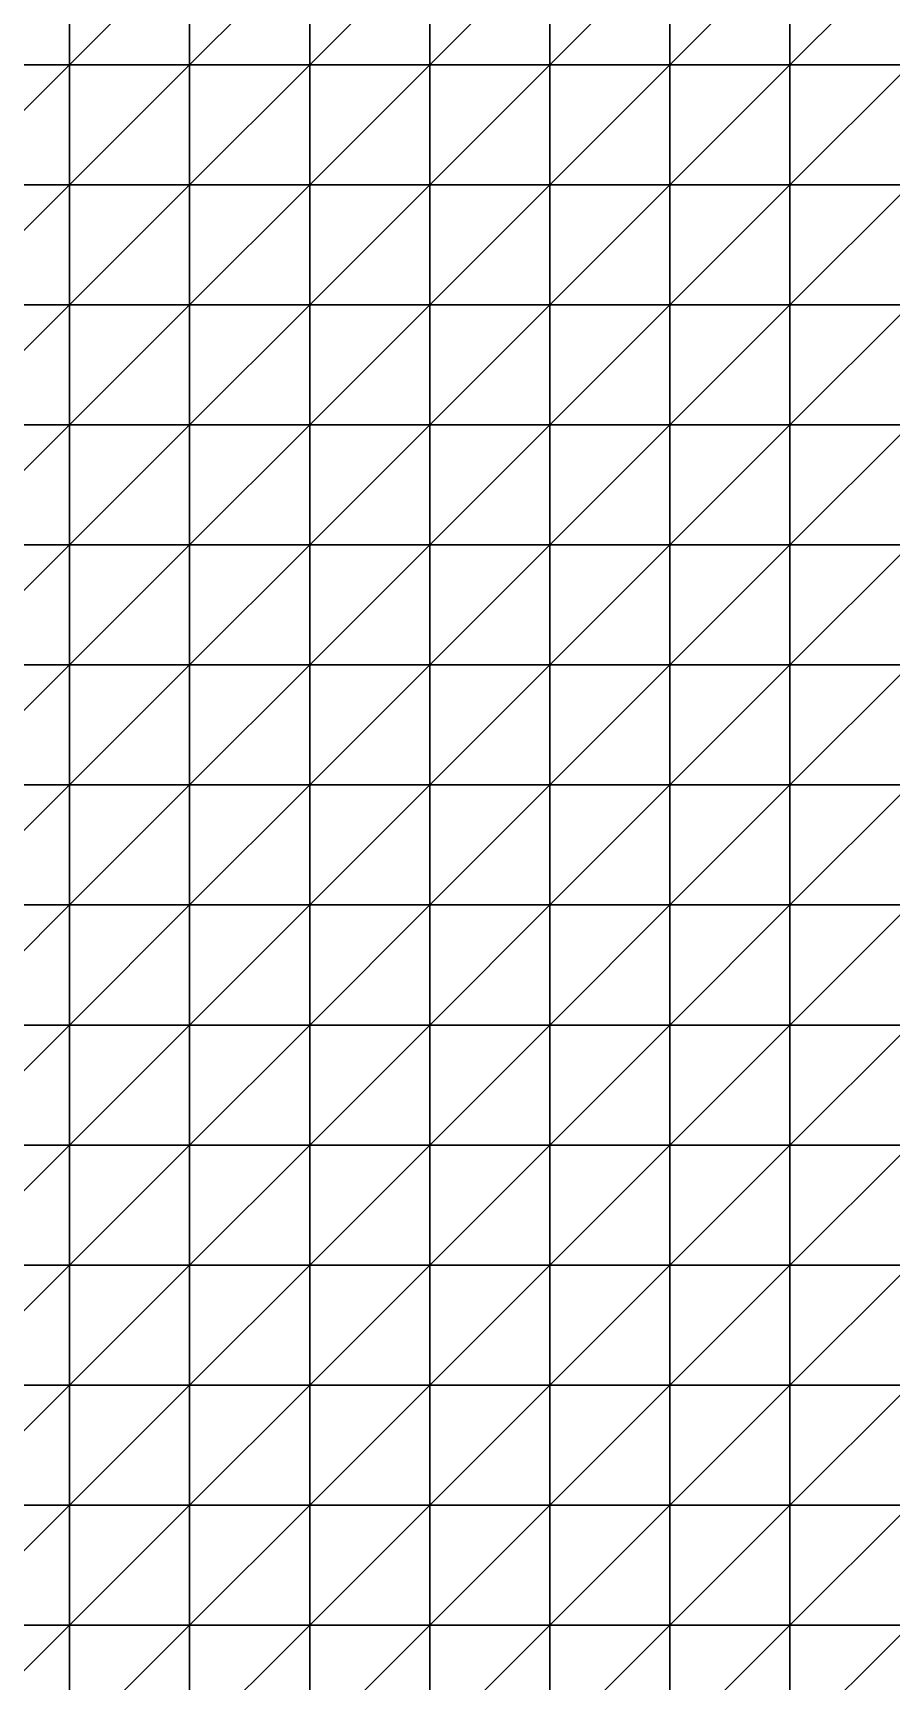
# Model space of a CAD drawing. Extents: x 292020 to 295740, y 4557680 to 4560040.
# Drawn here: x 293473.9 to 293616.8, y 4558850.7 to 4559125.3 of the extents above; entities that cross this region are included whole.
import ezdxf

# ---------------------------------------------------------------- set-up
doc = ezdxf.new("R2010")
doc.units = 0
doc.layers.add('RUN201_4_-_RUN201_NODOMAIN5_20X', color=7, linetype='CONTINUOUS')

msp = doc.modelspace()

# ---------------------------------------------------------------- linework, layer by layer
at = {"layer": 'RUN201_4_-_RUN201_NODOMAIN5_20X'}
for points in [[(293460, 4559140, 1780), (293460, 4559120, 1780), (293480, 4559140, 1780)], [(293480, 4559140, 1780), (293460, 4559120, 1780), (293480, 4559120, 1780)], [(293480, 4559140, 1920), (293460, 4559120, 1920), (293460, 4559140, 1920)], [(293480, 4559120, 1920), (293460, 4559120, 1920), (293480, 4559140, 1920)], [(293480, 4559140, 1780), (293480, 4559120, 1780), (293500, 4559140, 1780)], [(293500, 4559140, 1780), (293480, 4559120, 1780), (293500, 4559120, 1780)], [(293500, 4559140, 1920), (293480, 4559120, 1920), (293480, 4559140, 1920)], [(293500, 4559120, 1920), (293480, 4559120, 1920), (293500, 4559140, 1920)], [(293500, 4559140, 1780), (293500, 4559120, 1780), (293520, 4559140, 1780)], [(293520, 4559140, 1780), (293500, 4559120, 1780), (293520, 4559120, 1780)], [(293520, 4559140, 1920), (293500, 4559120, 1920), (293500, 4559140, 1920)], [(293520, 4559120, 1920), (293500, 4559120, 1920), (293520, 4559140, 1920)], [(293520, 4559140, 1780), (293520, 4559120, 1780), (293540, 4559140, 1780)], [(293540, 4559140, 1780), (293520, 4559120, 1780), (293540, 4559120, 1780)], [(293540, 4559140, 1920), (293520, 4559120, 1920), (293520, 4559140, 1920)], [(293540, 4559120, 1920), (293520, 4559120, 1920), (293540, 4559140, 1920)], [(293540, 4559140, 1780), (293540, 4559120, 1780), (293560, 4559140, 1780)], [(293560, 4559140, 1780), (293540, 4559120, 1780), (293560, 4559120, 1780)], [(293560, 4559140, 1920), (293540, 4559120, 1920), (293540, 4559140, 1920)], [(293560, 4559120, 1920), (293540, 4559120, 1920), (293560, 4559140, 1920)], [(293560, 4559140, 1780), (293560, 4559120, 1780), (293580, 4559140, 1780)], [(293580, 4559140, 1780), (293560, 4559120, 1780), (293580, 4559120, 1780)], [(293580, 4559140, 1920), (293560, 4559120, 1920), (293560, 4559140, 1920)], [(293580, 4559120, 1920), (293560, 4559120, 1920), (293580, 4559140, 1920)], [(293580, 4559140, 1780), (293580, 4559120, 1780), (293600, 4559140, 1780)], [(293600, 4559140, 1780), (293580, 4559120, 1780), (293600, 4559120, 1780)], [(293600, 4559140, 1920), (293580, 4559120, 1920), (293580, 4559140, 1920)], [(293600, 4559120, 1920), (293580, 4559120, 1920), (293600, 4559140, 1920)], [(293600, 4559140, 1780), (293600, 4559120, 1780), (293620, 4559140, 1780)], [(293620, 4559140, 1780), (293600, 4559120, 1780), (293620, 4559120, 1780)], [(293620, 4559140, 1920), (293600, 4559120, 1920), (293600, 4559140, 1920)], [(293620, 4559120, 1920), (293600, 4559120, 1920), (293620, 4559140, 1920)], [(293460, 4559120, 1780), (293460, 4559100, 1780), (293480, 4559120, 1780)], [(293480, 4559120, 1780), (293460, 4559100, 1780), (293480, 4559100, 1780)], [(293480, 4559120, 1920), (293460, 4559100, 1920), (293460, 4559120, 1920)], [(293480, 4559100, 1920), (293460, 4559100, 1920), (293480, 4559120, 1920)], [(293480, 4559120, 1780), (293480, 4559100, 1780), (293500, 4559120, 1780)], [(293500, 4559120, 1780), (293480, 4559100, 1780), (293500, 4559100, 1780)], [(293500, 4559120, 1920), (293480, 4559100, 1920), (293480, 4559120, 1920)], [(293500, 4559100, 1920), (293480, 4559100, 1920), (293500, 4559120, 1920)], [(293500, 4559100, 1780), (293500, 4559100, 1800), (293500, 4559120, 1780)], [(293500, 4559120, 1780), (293500, 4559100, 1800), (293500, 4559120, 1800)], [(293500, 4559120, 1780), (293500, 4559120, 1800), (293520, 4559120, 1780)], [(293520, 4559120, 1780), (293500, 4559120, 1800), (293520, 4559120, 1800)], [(293500, 4559120, 1800), (293500, 4559100, 1800), (293520, 4559120, 1800)], [(293520, 4559120, 1800), (293500, 4559100, 1800), (293520, 4559100, 1800)], [(293520, 4559120, 1920), (293500, 4559100, 1920), (293500, 4559120, 1920)], [(293520, 4559100, 1920), (293500, 4559100, 1920), (293520, 4559120, 1920)], [(293520, 4559120, 1780), (293520, 4559120, 1800), (293540, 4559120, 1780)], [(293540, 4559120, 1780), (293520, 4559120, 1800), (293540, 4559120, 1800)], [(293520, 4559120, 1800), (293520, 4559100, 1800), (293540, 4559120, 1800)], [(293540, 4559120, 1800), (293520, 4559100, 1800), (293540, 4559100, 1800)], [(293540, 4559120, 1920), (293520, 4559100, 1920), (293520, 4559120, 1920)], [(293540, 4559100, 1920), (293520, 4559100, 1920), (293540, 4559120, 1920)], [(293540, 4559120, 1780), (293540, 4559120, 1800), (293560, 4559120, 1780)], [(293560, 4559120, 1780), (293540, 4559120, 1800), (293560, 4559120, 1800)], [(293540, 4559120, 1800), (293540, 4559100, 1800), (293560, 4559120, 1800)], [(293560, 4559120, 1800), (293540, 4559100, 1800), (293560, 4559100, 1800)], [(293560, 4559120, 1920), (293540, 4559100, 1920), (293540, 4559120, 1920)], [(293560, 4559100, 1920), (293540, 4559100, 1920), (293560, 4559120, 1920)], [(293560, 4559120, 1780), (293560, 4559120, 1800), (293580, 4559120, 1780)], [(293580, 4559120, 1780), (293560, 4559120, 1800), (293580, 4559120, 1800)], [(293560, 4559120, 1800), (293560, 4559100, 1800), (293580, 4559120, 1800)], [(293580, 4559120, 1800), (293560, 4559100, 1800), (293580, 4559100, 1800)], [(293580, 4559120, 1920), (293560, 4559100, 1920), (293560, 4559120, 1920)], [(293580, 4559100, 1920), (293560, 4559100, 1920), (293580, 4559120, 1920)], [(293580, 4559120, 1780), (293580, 4559100, 1780), (293600, 4559120, 1780)], [(293600, 4559120, 1780), (293580, 4559100, 1780), (293600, 4559100, 1780)], [(293580, 4559120, 1780), (293580, 4559100, 1800), (293580, 4559100, 1780)], [(293580, 4559120, 1800), (293580, 4559100, 1800), (293580, 4559120, 1780)], [(293600, 4559120, 1920), (293580, 4559100, 1920), (293580, 4559120, 1920)], [(293600, 4559100, 1920), (293580, 4559100, 1920), (293600, 4559120, 1920)], [(293600, 4559120, 1780), (293600, 4559100, 1780), (293620, 4559120, 1780)], [(293620, 4559120, 1780), (293600, 4559100, 1780), (293620, 4559100, 1780)], [(293620, 4559120, 1920), (293600, 4559100, 1920), (293600, 4559120, 1920)], [(293620, 4559100, 1920), (293600, 4559100, 1920), (293620, 4559120, 1920)], [(293460, 4559100, 1760), (293460, 4559080, 1760), (293480, 4559100, 1760)], [(293480, 4559100, 1760), (293460, 4559080, 1760), (293480, 4559080, 1760)], [(293480, 4559100, 1760), (293460, 4559100, 1780), (293460, 4559100, 1760)], [(293480, 4559100, 1780), (293460, 4559100, 1780), (293480, 4559100, 1760)], [(293480, 4559100, 1920), (293460, 4559080, 1920), (293460, 4559100, 1920)], [(293480, 4559080, 1920), (293460, 4559080, 1920), (293480, 4559100, 1920)], [(293480, 4559100, 1760), (293480, 4559080, 1760), (293500, 4559100, 1760)], [(293500, 4559100, 1760), (293480, 4559080, 1760), (293500, 4559080, 1760)], [(293500, 4559100, 1760), (293480, 4559100, 1780), (293480, 4559100, 1760)], [(293500, 4559100, 1780), (293480, 4559100, 1780), (293500, 4559100, 1760)], [(293500, 4559100, 1920), (293480, 4559080, 1920), (293480, 4559100, 1920)], [(293500, 4559080, 1920), (293480, 4559080, 1920), (293500, 4559100, 1920)], [(293500, 4559080, 1760), (293500, 4559080, 1780), (293500, 4559100, 1760)], [(293500, 4559100, 1760), (293500, 4559080, 1780), (293500, 4559100, 1780)], [(293500, 4559100, 1780), (293500, 4559080, 1780), (293520, 4559100, 1780)], [(293520, 4559100, 1780), (293500, 4559080, 1780), (293520, 4559080, 1780)], [(293520, 4559100, 1780), (293500, 4559100, 1800), (293500, 4559100, 1780)], [(293520, 4559100, 1800), (293500, 4559100, 1800), (293520, 4559100, 1780)], [(293520, 4559100, 1920), (293500, 4559080, 1920), (293500, 4559100, 1920)], [(293520, 4559080, 1920), (293500, 4559080, 1920), (293520, 4559100, 1920)], [(293520, 4559100, 1780), (293520, 4559080, 1780), (293540, 4559100, 1780)], [(293540, 4559100, 1780), (293520, 4559080, 1780), (293540, 4559080, 1780)], [(293540, 4559100, 1780), (293520, 4559100, 1800), (293520, 4559100, 1780)], [(293540, 4559100, 1800), (293520, 4559100, 1800), (293540, 4559100, 1780)], [(293540, 4559100, 1920), (293520, 4559080, 1920), (293520, 4559100, 1920)], [(293540, 4559080, 1920), (293520, 4559080, 1920), (293540, 4559100, 1920)], [(293540, 4559100, 1780), (293540, 4559080, 1780), (293560, 4559100, 1780)], [(293560, 4559100, 1780), (293540, 4559080, 1780), (293560, 4559080, 1780)], [(293560, 4559100, 1780), (293540, 4559100, 1800), (293540, 4559100, 1780)], [(293560, 4559100, 1800), (293540, 4559100, 1800), (293560, 4559100, 1780)], [(293560, 4559100, 1920), (293540, 4559080, 1920), (293540, 4559100, 1920)], [(293560, 4559080, 1920), (293540, 4559080, 1920), (293560, 4559100, 1920)], [(293560, 4559100, 1780), (293560, 4559080, 1780), (293580, 4559100, 1780)], [(293580, 4559100, 1780), (293560, 4559080, 1780), (293580, 4559080, 1780)], [(293580, 4559100, 1780), (293560, 4559100, 1800), (293560, 4559100, 1780)], [(293580, 4559100, 1800), (293560, 4559100, 1800), (293580, 4559100, 1780)], [(293580, 4559100, 1920), (293560, 4559080, 1920), (293560, 4559100, 1920)], [(293580, 4559080, 1920), (293560, 4559080, 1920), (293580, 4559100, 1920)], [(293580, 4559100, 1780), (293580, 4559080, 1780), (293600, 4559100, 1780)], [(293600, 4559100, 1780), (293580, 4559080, 1780), (293600, 4559080, 1780)], [(293600, 4559100, 1920), (293580, 4559080, 1920), (293580, 4559100, 1920)], [(293600, 4559080, 1920), (293580, 4559080, 1920), (293600, 4559100, 1920)], [(293600, 4559100, 1780), (293600, 4559080, 1780), (293620, 4559100, 1780)], [(293620, 4559100, 1780), (293600, 4559080, 1780), (293620, 4559080, 1780)], [(293620, 4559100, 1920), (293600, 4559080, 1920), (293600, 4559100, 1920)], [(293620, 4559080, 1920), (293600, 4559080, 1920), (293620, 4559100, 1920)], [(293460, 4559080, 1740), (293460, 4559060, 1740), (293480, 4559080, 1740)], [(293480, 4559080, 1740), (293460, 4559060, 1740), (293480, 4559060, 1740)], [(293480, 4559080, 1740), (293460, 4559080, 1760), (293460, 4559080, 1740)], [(293480, 4559080, 1760), (293460, 4559080, 1760), (293480, 4559080, 1740)], [(293480, 4559080, 1920), (293460, 4559060, 1920), (293460, 4559080, 1920)], [(293480, 4559060, 1920), (293460, 4559060, 1920), (293480, 4559080, 1920)], [(293480, 4559080, 1740), (293480, 4559060, 1740), (293500, 4559080, 1740)], [(293500, 4559080, 1740), (293480, 4559060, 1740), (293500, 4559060, 1740)], [(293500, 4559080, 1740), (293480, 4559080, 1760), (293480, 4559080, 1740)], [(293500, 4559080, 1760), (293480, 4559080, 1760), (293500, 4559080, 1740)], [(293500, 4559080, 1920), (293480, 4559060, 1920), (293480, 4559080, 1920)], [(293500, 4559060, 1920), (293480, 4559060, 1920), (293500, 4559080, 1920)], [(293500, 4559060, 1740), (293500, 4559060, 1760), (293500, 4559080, 1740)], [(293500, 4559080, 1740), (293500, 4559060, 1760), (293500, 4559080, 1760)], [(293500, 4559080, 1760), (293500, 4559060, 1760), (293520, 4559080, 1760)], [(293520, 4559080, 1760), (293500, 4559060, 1760), (293520, 4559060, 1760)], [(293520, 4559080, 1760), (293500, 4559080, 1780), (293500, 4559080, 1760)], [(293520, 4559080, 1780), (293500, 4559080, 1780), (293520, 4559080, 1760)], [(293520, 4559080, 1920), (293500, 4559060, 1920), (293500, 4559080, 1920)], [(293520, 4559060, 1920), (293500, 4559060, 1920), (293520, 4559080, 1920)], [(293520, 4559080, 1760), (293520, 4559060, 1760), (293540, 4559080, 1760)], [(293540, 4559080, 1760), (293520, 4559060, 1760), (293540, 4559060, 1760)], [(293540, 4559080, 1760), (293520, 4559080, 1780), (293520, 4559080, 1760)], [(293540, 4559080, 1780), (293520, 4559080, 1780), (293540, 4559080, 1760)], [(293540, 4559080, 1920), (293520, 4559060, 1920), (293520, 4559080, 1920)], [(293540, 4559060, 1920), (293520, 4559060, 1920), (293540, 4559080, 1920)], [(293540, 4559080, 1760), (293540, 4559060, 1760), (293560, 4559080, 1760)], [(293560, 4559080, 1760), (293540, 4559060, 1760), (293560, 4559060, 1760)], [(293560, 4559080, 1760), (293540, 4559080, 1780), (293540, 4559080, 1760)], [(293560, 4559080, 1780), (293540, 4559080, 1780), (293560, 4559080, 1760)], [(293560, 4559080, 1920), (293540, 4559060, 1920), (293540, 4559080, 1920)], [(293560, 4559060, 1920), (293540, 4559060, 1920), (293560, 4559080, 1920)], [(293560, 4559080, 1760), (293560, 4559060, 1760), (293580, 4559080, 1760)], [(293580, 4559080, 1760), (293560, 4559060, 1760), (293580, 4559060, 1760)], [(293580, 4559080, 1760), (293560, 4559080, 1780), (293560, 4559080, 1760)], [(293580, 4559080, 1780), (293560, 4559080, 1780), (293580, 4559080, 1760)], [(293580, 4559080, 1920), (293560, 4559060, 1920), (293560, 4559080, 1920)], [(293580, 4559060, 1920), (293560, 4559060, 1920), (293580, 4559080, 1920)], [(293580, 4559080, 1760), (293580, 4559060, 1760), (293600, 4559080, 1760)], [(293600, 4559080, 1760), (293580, 4559060, 1760), (293600, 4559060, 1760)], [(293600, 4559080, 1760), (293580, 4559080, 1780), (293580, 4559080, 1760)], [(293600, 4559080, 1780), (293580, 4559080, 1780), (293600, 4559080, 1760)], [(293600, 4559080, 1920), (293580, 4559060, 1920), (293580, 4559080, 1920)], [(293600, 4559060, 1920), (293580, 4559060, 1920), (293600, 4559080, 1920)], [(293600, 4559060, 1760), (293600, 4559060, 1780), (293600, 4559080, 1760)], [(293600, 4559080, 1760), (293600, 4559060, 1780), (293600, 4559080, 1780)], [(293600, 4559080, 1780), (293600, 4559060, 1780), (293620, 4559080, 1780)], [(293620, 4559080, 1780), (293600, 4559060, 1780), (293620, 4559060, 1780)], [(293620, 4559080, 1920), (293600, 4559060, 1920), (293600, 4559080, 1920)], [(293620, 4559060, 1920), (293600, 4559060, 1920), (293620, 4559080, 1920)], [(293460, 4559060, 1720), (293460, 4559040, 1720), (293480, 4559060, 1720)], [(293480, 4559060, 1720), (293460, 4559040, 1720), (293480, 4559040, 1720)], [(293480, 4559060, 1720), (293460, 4559060, 1740), (293460, 4559060, 1720)], [(293480, 4559060, 1740), (293460, 4559060, 1740), (293480, 4559060, 1720)], [(293480, 4559060, 1920), (293460, 4559040, 1920), (293460, 4559060, 1920)], [(293480, 4559040, 1920), (293460, 4559040, 1920), (293480, 4559060, 1920)], [(293480, 4559060, 1720), (293480, 4559040, 1720), (293500, 4559060, 1720)], [(293500, 4559060, 1720), (293480, 4559040, 1720), (293500, 4559040, 1720)], [(293500, 4559060, 1720), (293480, 4559060, 1740), (293480, 4559060, 1720)], [(293500, 4559060, 1740), (293480, 4559060, 1740), (293500, 4559060, 1720)], [(293500, 4559060, 1920), (293480, 4559040, 1920), (293480, 4559060, 1920)], [(293500, 4559040, 1920), (293480, 4559040, 1920), (293500, 4559060, 1920)], [(293500, 4559040, 1720), (293500, 4559040, 1740), (293500, 4559060, 1720)], [(293500, 4559060, 1720), (293500, 4559040, 1740), (293500, 4559060, 1740)], [(293500, 4559060, 1740), (293500, 4559040, 1740), (293520, 4559060, 1740)], [(293520, 4559060, 1740), (293500, 4559040, 1740), (293520, 4559040, 1740)], [(293520, 4559060, 1740), (293500, 4559060, 1760), (293500, 4559060, 1740)], [(293520, 4559060, 1760), (293500, 4559060, 1760), (293520, 4559060, 1740)], [(293520, 4559060, 1920), (293500, 4559040, 1920), (293500, 4559060, 1920)], [(293520, 4559040, 1920), (293500, 4559040, 1920), (293520, 4559060, 1920)], [(293520, 4559060, 1740), (293520, 4559040, 1740), (293540, 4559060, 1740)], [(293540, 4559060, 1740), (293520, 4559040, 1740), (293540, 4559040, 1740)], [(293540, 4559060, 1740), (293520, 4559060, 1760), (293520, 4559060, 1740)], [(293540, 4559060, 1760), (293520, 4559060, 1760), (293540, 4559060, 1740)], [(293540, 4559060, 1920), (293520, 4559040, 1920), (293520, 4559060, 1920)], [(293540, 4559040, 1920), (293520, 4559040, 1920), (293540, 4559060, 1920)], [(293540, 4559040, 1740), (293540, 4559040, 1760), (293540, 4559060, 1740)], [(293540, 4559060, 1740), (293540, 4559040, 1760), (293540, 4559060, 1760)], [(293540, 4559060, 1760), (293540, 4559040, 1760), (293560, 4559060, 1760)], [(293560, 4559060, 1760), (293540, 4559040, 1760), (293560, 4559040, 1760)], [(293560, 4559060, 1920), (293540, 4559040, 1920), (293540, 4559060, 1920)], [(293560, 4559040, 1920), (293540, 4559040, 1920), (293560, 4559060, 1920)], [(293560, 4559060, 1760), (293560, 4559040, 1760), (293580, 4559060, 1760)], [(293580, 4559060, 1760), (293560, 4559040, 1760), (293580, 4559040, 1760)], [(293580, 4559060, 1920), (293560, 4559040, 1920), (293560, 4559060, 1920)], [(293580, 4559040, 1920), (293560, 4559040, 1920), (293580, 4559060, 1920)], [(293580, 4559060, 1760), (293580, 4559040, 1760), (293600, 4559060, 1760)], [(293600, 4559060, 1760), (293580, 4559040, 1760), (293600, 4559040, 1760)], [(293600, 4559060, 1920), (293580, 4559040, 1920), (293580, 4559060, 1920)], [(293600, 4559040, 1920), (293580, 4559040, 1920), (293600, 4559060, 1920)], [(293600, 4559040, 1760), (293600, 4559040, 1780), (293600, 4559060, 1760)], [(293600, 4559060, 1760), (293600, 4559040, 1780), (293600, 4559060, 1780)], [(293600, 4559060, 1780), (293600, 4559040, 1780), (293620, 4559060, 1780)], [(293620, 4559060, 1780), (293600, 4559040, 1780), (293620, 4559040, 1780)], [(293620, 4559060, 1920), (293600, 4559040, 1920), (293600, 4559060, 1920)], [(293620, 4559040, 1920), (293600, 4559040, 1920), (293620, 4559060, 1920)], [(293460, 4559040, 1700), (293460, 4559020, 1700), (293480, 4559040, 1700)], [(293480, 4559040, 1700), (293460, 4559020, 1700), (293480, 4559020, 1700)], [(293480, 4559040, 1700), (293460, 4559040, 1720), (293460, 4559040, 1700)], [(293480, 4559040, 1720), (293460, 4559040, 1720), (293480, 4559040, 1700)], [(293480, 4559040, 1920), (293460, 4559020, 1920), (293460, 4559040, 1920)], [(293480, 4559020, 1920), (293460, 4559020, 1920), (293480, 4559040, 1920)], [(293480, 4559040, 1700), (293480, 4559020, 1700), (293500, 4559040, 1700)], [(293500, 4559040, 1700), (293480, 4559020, 1700), (293500, 4559020, 1700)], [(293500, 4559040, 1700), (293480, 4559040, 1720), (293480, 4559040, 1700)], [(293500, 4559040, 1720), (293480, 4559040, 1720), (293500, 4559040, 1700)], [(293500, 4559040, 1920), (293480, 4559020, 1920), (293480, 4559040, 1920)], [(293500, 4559020, 1920), (293480, 4559020, 1920), (293500, 4559040, 1920)], [(293500, 4559020, 1700), (293500, 4559020, 1720), (293500, 4559040, 1700)], [(293500, 4559040, 1700), (293500, 4559020, 1720), (293500, 4559040, 1720)], [(293500, 4559040, 1720), (293500, 4559020, 1720), (293520, 4559040, 1720)], [(293520, 4559040, 1720), (293500, 4559020, 1720), (293520, 4559020, 1720)], [(293520, 4559040, 1720), (293500, 4559040, 1740), (293500, 4559040, 1720)], [(293520, 4559040, 1740), (293500, 4559040, 1740), (293520, 4559040, 1720)], [(293520, 4559040, 1920), (293500, 4559020, 1920), (293500, 4559040, 1920)], [(293520, 4559020, 1920), (293500, 4559020, 1920), (293520, 4559040, 1920)], [(293520, 4559040, 1720), (293520, 4559020, 1720), (293540, 4559040, 1720)], [(293540, 4559040, 1720), (293520, 4559020, 1720), (293540, 4559020, 1720)], [(293540, 4559040, 1720), (293520, 4559040, 1740), (293520, 4559040, 1720)], [(293540, 4559040, 1740), (293520, 4559040, 1740), (293540, 4559040, 1720)], [(293540, 4559040, 1920), (293520, 4559020, 1920), (293520, 4559040, 1920)], [(293540, 4559020, 1920), (293520, 4559020, 1920), (293540, 4559040, 1920)], [(293540, 4559020, 1720), (293540, 4559020, 1740), (293540, 4559040, 1720)], [(293540, 4559040, 1720), (293540, 4559020, 1740), (293540, 4559040, 1740)], [(293540, 4559040, 1740), (293540, 4559020, 1740), (293560, 4559040, 1740)], [(293560, 4559040, 1740), (293540, 4559020, 1740), (293560, 4559020, 1740)], [(293560, 4559040, 1740), (293540, 4559040, 1760), (293540, 4559040, 1740)], [(293560, 4559040, 1760), (293540, 4559040, 1760), (293560, 4559040, 1740)], [(293560, 4559040, 1920), (293540, 4559020, 1920), (293540, 4559040, 1920)], [(293560, 4559020, 1920), (293540, 4559020, 1920), (293560, 4559040, 1920)], [(293560, 4559020, 1740), (293560, 4559020, 1760), (293560, 4559040, 1740)], [(293560, 4559040, 1740), (293560, 4559020, 1760), (293560, 4559040, 1760)], [(293560, 4559040, 1760), (293560, 4559020, 1760), (293580, 4559040, 1760)], [(293580, 4559040, 1760), (293560, 4559020, 1760), (293580, 4559020, 1760)], [(293580, 4559040, 1920), (293560, 4559020, 1920), (293560, 4559040, 1920)], [(293580, 4559020, 1920), (293560, 4559020, 1920), (293580, 4559040, 1920)], [(293580, 4559020, 1760), (293580, 4559020, 1780), (293580, 4559040, 1760)], [(293580, 4559040, 1760), (293580, 4559020, 1780), (293580, 4559040, 1780)], [(293580, 4559040, 1760), (293580, 4559040, 1780), (293600, 4559040, 1760)], [(293600, 4559040, 1760), (293580, 4559040, 1780), (293600, 4559040, 1780)], [(293580, 4559040, 1780), (293580, 4559020, 1780), (293600, 4559040, 1780)], [(293600, 4559040, 1780), (293580, 4559020, 1780), (293600, 4559020, 1780)], [(293600, 4559040, 1920), (293580, 4559020, 1920), (293580, 4559040, 1920)], [(293600, 4559020, 1920), (293580, 4559020, 1920), (293600, 4559040, 1920)], [(293600, 4559040, 1780), (293600, 4559020, 1780), (293620, 4559040, 1780)], [(293620, 4559040, 1780), (293600, 4559020, 1780), (293620, 4559020, 1780)], [(293620, 4559040, 1920), (293600, 4559020, 1920), (293600, 4559040, 1920)], [(293620, 4559020, 1920), (293600, 4559020, 1920), (293620, 4559040, 1920)], [(293460, 4559020, 1700), (293460, 4559000, 1700), (293480, 4559020, 1700)], [(293480, 4559020, 1700), (293460, 4559000, 1700), (293480, 4559000, 1700)], [(293480, 4559020, 1920), (293460, 4559000, 1920), (293460, 4559020, 1920)], [(293480, 4559000, 1920), (293460, 4559000, 1920), (293480, 4559020, 1920)], [(293480, 4559020, 1700), (293480, 4559000, 1700), (293500, 4559020, 1700)], [(293500, 4559020, 1700), (293480, 4559000, 1700), (293500, 4559000, 1700)], [(293500, 4559020, 1920), (293480, 4559000, 1920), (293480, 4559020, 1920)], [(293500, 4559000, 1920), (293480, 4559000, 1920), (293500, 4559020, 1920)], [(293500, 4559000, 1700), (293500, 4559000, 1720), (293500, 4559020, 1700)], [(293500, 4559020, 1700), (293500, 4559000, 1720), (293500, 4559020, 1720)], [(293500, 4559020, 1720), (293500, 4559000, 1720), (293520, 4559020, 1720)], [(293520, 4559020, 1720), (293500, 4559000, 1720), (293520, 4559000, 1720)], [(293520, 4559020, 1920), (293500, 4559000, 1920), (293500, 4559020, 1920)], [(293520, 4559000, 1920), (293500, 4559000, 1920), (293520, 4559020, 1920)], [(293520, 4559020, 1720), (293520, 4559000, 1720), (293540, 4559020, 1720)], [(293540, 4559020, 1720), (293520, 4559000, 1720), (293540, 4559000, 1720)], [(293540, 4559020, 1920), (293520, 4559000, 1920), (293520, 4559020, 1920)], [(293540, 4559000, 1920), (293520, 4559000, 1920), (293540, 4559020, 1920)], [(293540, 4559000, 1720), (293540, 4559000, 1740), (293540, 4559020, 1720)], [(293540, 4559020, 1720), (293540, 4559000, 1740), (293540, 4559020, 1740)], [(293540, 4559020, 1740), (293540, 4559000, 1740), (293560, 4559020, 1740)], [(293560, 4559020, 1740), (293540, 4559000, 1740), (293560, 4559000, 1740)], [(293560, 4559020, 1920), (293540, 4559000, 1920), (293540, 4559020, 1920)], [(293560, 4559000, 1920), (293540, 4559000, 1920), (293560, 4559020, 1920)], [(293560, 4559000, 1740), (293560, 4559000, 1760), (293560, 4559020, 1740)], [(293560, 4559020, 1740), (293560, 4559000, 1760), (293560, 4559020, 1760)], [(293560, 4559020, 1760), (293560, 4559000, 1760), (293580, 4559020, 1760)], [(293580, 4559020, 1760), (293560, 4559000, 1760), (293580, 4559000, 1760)], [(293580, 4559020, 1920), (293560, 4559000, 1920), (293560, 4559020, 1920)], [(293580, 4559000, 1920), (293560, 4559000, 1920), (293580, 4559020, 1920)], [(293580, 4559020, 1760), (293580, 4559000, 1760), (293600, 4559020, 1760)], [(293600, 4559020, 1760), (293580, 4559000, 1760), (293600, 4559000, 1760)], [(293600, 4559020, 1760), (293580, 4559020, 1780), (293580, 4559020, 1760)], [(293600, 4559020, 1780), (293580, 4559020, 1780), (293600, 4559020, 1760)], [(293600, 4559020, 1920), (293580, 4559000, 1920), (293580, 4559020, 1920)], [(293600, 4559000, 1920), (293580, 4559000, 1920), (293600, 4559020, 1920)], [(293600, 4559000, 1760), (293600, 4559000, 1780), (293600, 4559020, 1760)], [(293600, 4559020, 1760), (293600, 4559000, 1780), (293600, 4559020, 1780)], [(293600, 4559020, 1780), (293600, 4559000, 1780), (293620, 4559020, 1780)], [(293620, 4559020, 1780), (293600, 4559000, 1780), (293620, 4559000, 1780)], [(293620, 4559020, 1920), (293600, 4559000, 1920), (293600, 4559020, 1920)], [(293620, 4559000, 1920), (293600, 4559000, 1920), (293620, 4559020, 1920)], [(293460, 4559000, 1700), (293460, 4558980, 1700), (293480, 4559000, 1700)], [(293480, 4559000, 1700), (293460, 4558980, 1700), (293480, 4558980, 1700)], [(293480, 4559000, 1920), (293460, 4558980, 1920), (293460, 4559000, 1920)], [(293480, 4558980, 1920), (293460, 4558980, 1920), (293480, 4559000, 1920)], [(293480, 4558980, 1700), (293480, 4558980, 1720), (293480, 4559000, 1700)], [(293480, 4559000, 1700), (293480, 4558980, 1720), (293480, 4559000, 1720)], [(293480, 4559000, 1700), (293480, 4559000, 1720), (293500, 4559000, 1700)], [(293500, 4559000, 1700), (293480, 4559000, 1720), (293500, 4559000, 1720)], [(293480, 4559000, 1720), (293480, 4558980, 1720), (293500, 4559000, 1720)], [(293500, 4559000, 1720), (293480, 4558980, 1720), (293500, 4558980, 1720)], [(293500, 4559000, 1920), (293480, 4558980, 1920), (293480, 4559000, 1920)], [(293500, 4558980, 1920), (293480, 4558980, 1920), (293500, 4559000, 1920)], [(293500, 4559000, 1720), (293500, 4558980, 1720), (293520, 4559000, 1720)], [(293520, 4559000, 1720), (293500, 4558980, 1720), (293520, 4558980, 1720)], [(293520, 4559000, 1920), (293500, 4558980, 1920), (293500, 4559000, 1920)], [(293520, 4558980, 1920), (293500, 4558980, 1920), (293520, 4559000, 1920)], [(293520, 4559000, 1720), (293520, 4558980, 1720), (293540, 4559000, 1720)], [(293540, 4559000, 1720), (293520, 4558980, 1720), (293540, 4558980, 1720)], [(293540, 4559000, 1920), (293520, 4558980, 1920), (293520, 4559000, 1920)], [(293540, 4558980, 1920), (293520, 4558980, 1920), (293540, 4559000, 1920)], [(293540, 4558980, 1720), (293540, 4558980, 1740), (293540, 4559000, 1720)], [(293540, 4559000, 1720), (293540, 4558980, 1740), (293540, 4559000, 1740)], [(293540, 4559000, 1740), (293540, 4558980, 1740), (293560, 4559000, 1740)], [(293560, 4559000, 1740), (293540, 4558980, 1740), (293560, 4558980, 1740)], [(293560, 4559000, 1920), (293540, 4558980, 1920), (293540, 4559000, 1920)], [(293560, 4558980, 1920), (293540, 4558980, 1920), (293560, 4559000, 1920)], [(293560, 4559000, 1740), (293560, 4558980, 1740), (293580, 4559000, 1740)], [(293580, 4559000, 1740), (293560, 4558980, 1740), (293580, 4558980, 1740)], [(293580, 4559000, 1740), (293560, 4559000, 1760), (293560, 4559000, 1740)], [(293580, 4559000, 1760), (293560, 4559000, 1760), (293580, 4559000, 1740)], [(293580, 4559000, 1920), (293560, 4558980, 1920), (293560, 4559000, 1920)], [(293580, 4558980, 1920), (293560, 4558980, 1920), (293580, 4559000, 1920)], [(293580, 4558980, 1740), (293580, 4558980, 1760), (293580, 4559000, 1740)], [(293580, 4559000, 1740), (293580, 4558980, 1760), (293580, 4559000, 1760)], [(293580, 4559000, 1760), (293580, 4558980, 1760), (293600, 4559000, 1760)], [(293600, 4559000, 1760), (293580, 4558980, 1760), (293600, 4558980, 1760)], [(293600, 4559000, 1920), (293580, 4558980, 1920), (293580, 4559000, 1920)], [(293600, 4558980, 1920), (293580, 4558980, 1920), (293600, 4559000, 1920)], [(293600, 4559000, 1760), (293600, 4558980, 1760), (293620, 4559000, 1760)], [(293620, 4559000, 1760), (293600, 4558980, 1760), (293620, 4558980, 1760)], [(293620, 4559000, 1760), (293600, 4559000, 1780), (293600, 4559000, 1760)], [(293620, 4559000, 1780), (293600, 4559000, 1780), (293620, 4559000, 1760)], [(293620, 4559000, 1920), (293600, 4558980, 1920), (293600, 4559000, 1920)], [(293620, 4558980, 1920), (293600, 4558980, 1920), (293620, 4559000, 1920)], [(293460, 4558980, 1700), (293460, 4558980, 1720), (293480, 4558980, 1700)], [(293480, 4558980, 1700), (293460, 4558980, 1720), (293480, 4558980, 1720)], [(293460, 4558980, 1720), (293460, 4558960, 1720), (293480, 4558980, 1720)], [(293480, 4558980, 1720), (293460, 4558960, 1720), (293480, 4558960, 1720)], [(293480, 4558980, 1920), (293460, 4558960, 1920), (293460, 4558980, 1920)], [(293480, 4558960, 1920), (293460, 4558960, 1920), (293480, 4558980, 1920)], [(293480, 4558980, 1720), (293480, 4558960, 1720), (293500, 4558980, 1720)], [(293500, 4558980, 1720), (293480, 4558960, 1720), (293500, 4558960, 1720)], [(293500, 4558980, 1920), (293480, 4558960, 1920), (293480, 4558980, 1920)], [(293500, 4558960, 1920), (293480, 4558960, 1920), (293500, 4558980, 1920)], [(293500, 4558980, 1720), (293500, 4558960, 1720), (293520, 4558980, 1720)], [(293520, 4558980, 1720), (293500, 4558960, 1720), (293520, 4558960, 1720)], [(293520, 4558980, 1920), (293500, 4558960, 1920), (293500, 4558980, 1920)], [(293520, 4558960, 1920), (293500, 4558960, 1920), (293520, 4558980, 1920)], [(293520, 4558980, 1720), (293520, 4558960, 1720), (293540, 4558980, 1720)], [(293540, 4558980, 1720), (293520, 4558960, 1720), (293540, 4558960, 1720)], [(293540, 4558980, 1920), (293520, 4558960, 1920), (293520, 4558980, 1920)], [(293540, 4558960, 1920), (293520, 4558960, 1920), (293540, 4558980, 1920)], [(293540, 4558980, 1720), (293540, 4558960, 1720), (293560, 4558980, 1720)], [(293560, 4558980, 1720), (293540, 4558960, 1720), (293560, 4558960, 1720)], [(293560, 4558980, 1720), (293540, 4558980, 1740), (293540, 4558980, 1720)], [(293560, 4558980, 1740), (293540, 4558980, 1740), (293560, 4558980, 1720)], [(293560, 4558980, 1920), (293540, 4558960, 1920), (293540, 4558980, 1920)], [(293560, 4558960, 1920), (293540, 4558960, 1920), (293560, 4558980, 1920)], [(293560, 4558960, 1720), (293560, 4558960, 1740), (293560, 4558980, 1720)], [(293560, 4558980, 1720), (293560, 4558960, 1740), (293560, 4558980, 1740)], [(293560, 4558980, 1740), (293560, 4558960, 1740), (293580, 4558980, 1740)], [(293580, 4558980, 1740), (293560, 4558960, 1740), (293580, 4558960, 1740)], [(293580, 4558980, 1920), (293560, 4558960, 1920), (293560, 4558980, 1920)], [(293580, 4558960, 1920), (293560, 4558960, 1920), (293580, 4558980, 1920)], [(293580, 4558980, 1740), (293580, 4558960, 1740), (293600, 4558980, 1740)], [(293600, 4558980, 1740), (293580, 4558960, 1740), (293600, 4558960, 1740)], [(293600, 4558980, 1740), (293580, 4558980, 1760), (293580, 4558980, 1740)], [(293600, 4558980, 1760), (293580, 4558980, 1760), (293600, 4558980, 1740)], [(293600, 4558980, 1920), (293580, 4558960, 1920), (293580, 4558980, 1920)], [(293600, 4558960, 1920), (293580, 4558960, 1920), (293600, 4558980, 1920)], [(293600, 4558980, 1740), (293600, 4558960, 1740), (293620, 4558980, 1740)], [(293620, 4558980, 1740), (293600, 4558960, 1740), (293620, 4558960, 1740)], [(293620, 4558980, 1740), (293600, 4558980, 1760), (293600, 4558980, 1740)], [(293620, 4558980, 1760), (293600, 4558980, 1760), (293620, 4558980, 1740)], [(293620, 4558980, 1920), (293600, 4558960, 1920), (293600, 4558980, 1920)], [(293620, 4558960, 1920), (293600, 4558960, 1920), (293620, 4558980, 1920)], [(293460, 4558960, 1720), (293460, 4558940, 1720), (293480, 4558960, 1720)], [(293480, 4558960, 1720), (293460, 4558940, 1720), (293480, 4558940, 1720)], [(293480, 4558960, 1920), (293460, 4558940, 1920), (293460, 4558960, 1920)], [(293480, 4558940, 1920), (293460, 4558940, 1920), (293480, 4558960, 1920)], [(293480, 4558960, 1720), (293480, 4558940, 1720), (293500, 4558960, 1720)], [(293500, 4558960, 1720), (293480, 4558940, 1720), (293500, 4558940, 1720)], [(293500, 4558960, 1920), (293480, 4558940, 1920), (293480, 4558960, 1920)], [(293500, 4558940, 1920), (293480, 4558940, 1920), (293500, 4558960, 1920)], [(293500, 4558960, 1720), (293500, 4558940, 1720), (293520, 4558960, 1720)], [(293520, 4558960, 1720), (293500, 4558940, 1720), (293520, 4558940, 1720)], [(293520, 4558960, 1920), (293500, 4558940, 1920), (293500, 4558960, 1920)], [(293520, 4558940, 1920), (293500, 4558940, 1920), (293520, 4558960, 1920)], [(293520, 4558940, 1720), (293520, 4558940, 1740), (293520, 4558960, 1720)], [(293520, 4558960, 1720), (293520, 4558940, 1740), (293520, 4558960, 1740)], [(293520, 4558960, 1720), (293520, 4558960, 1740), (293540, 4558960, 1720)], [(293540, 4558960, 1720), (293520, 4558960, 1740), (293540, 4558960, 1740)], [(293520, 4558960, 1740), (293520, 4558940, 1740), (293540, 4558960, 1740)], [(293540, 4558960, 1740), (293520, 4558940, 1740), (293540, 4558940, 1740)], [(293540, 4558960, 1920), (293520, 4558940, 1920), (293520, 4558960, 1920)], [(293540, 4558940, 1920), (293520, 4558940, 1920), (293540, 4558960, 1920)], [(293540, 4558960, 1720), (293540, 4558960, 1740), (293560, 4558960, 1720)], [(293560, 4558960, 1720), (293540, 4558960, 1740), (293560, 4558960, 1740)], [(293540, 4558960, 1740), (293540, 4558940, 1740), (293560, 4558960, 1740)], [(293560, 4558960, 1740), (293540, 4558940, 1740), (293560, 4558940, 1740)], [(293560, 4558960, 1920), (293540, 4558940, 1920), (293540, 4558960, 1920)], [(293560, 4558940, 1920), (293540, 4558940, 1920), (293560, 4558960, 1920)], [(293560, 4558960, 1740), (293560, 4558940, 1740), (293580, 4558960, 1740)], [(293580, 4558960, 1740), (293560, 4558940, 1740), (293580, 4558940, 1740)], [(293580, 4558960, 1920), (293560, 4558940, 1920), (293560, 4558960, 1920)], [(293580, 4558940, 1920), (293560, 4558940, 1920), (293580, 4558960, 1920)], [(293580, 4558960, 1740), (293580, 4558940, 1740), (293600, 4558960, 1740)], [(293600, 4558960, 1740), (293580, 4558940, 1740), (293600, 4558940, 1740)], [(293600, 4558960, 1920), (293580, 4558940, 1920), (293580, 4558960, 1920)], [(293600, 4558940, 1920), (293580, 4558940, 1920), (293600, 4558960, 1920)], [(293600, 4558960, 1740), (293600, 4558940, 1740), (293620, 4558960, 1740)], [(293620, 4558960, 1740), (293600, 4558940, 1740), (293620, 4558940, 1740)], [(293620, 4558960, 1920), (293600, 4558940, 1920), (293600, 4558960, 1920)], [(293620, 4558940, 1920), (293600, 4558940, 1920), (293620, 4558960, 1920)], [(293460, 4558940, 1720), (293460, 4558940, 1740), (293480, 4558940, 1720)], [(293480, 4558940, 1720), (293460, 4558940, 1740), (293480, 4558940, 1740)], [(293460, 4558940, 1740), (293460, 4558920, 1740), (293480, 4558940, 1740)], [(293480, 4558940, 1740), (293460, 4558920, 1740), (293480, 4558920, 1740)], [(293480, 4558940, 1920), (293460, 4558920, 1920), (293460, 4558940, 1920)], [(293480, 4558920, 1920), (293460, 4558920, 1920), (293480, 4558940, 1920)], [(293480, 4558940, 1720), (293480, 4558940, 1740), (293500, 4558940, 1720)], [(293500, 4558940, 1720), (293480, 4558940, 1740), (293500, 4558940, 1740)], [(293480, 4558940, 1740), (293480, 4558920, 1740), (293500, 4558940, 1740)], [(293500, 4558940, 1740), (293480, 4558920, 1740), (293500, 4558920, 1740)], [(293500, 4558940, 1920), (293480, 4558920, 1920), (293480, 4558940, 1920)], [(293500, 4558920, 1920), (293480, 4558920, 1920), (293500, 4558940, 1920)], [(293500, 4558940, 1720), (293500, 4558940, 1740), (293520, 4558940, 1720)], [(293520, 4558940, 1720), (293500, 4558940, 1740), (293520, 4558940, 1740)], [(293500, 4558940, 1740), (293500, 4558920, 1740), (293520, 4558940, 1740)], [(293520, 4558940, 1740), (293500, 4558920, 1740), (293520, 4558920, 1740)], [(293520, 4558940, 1920), (293500, 4558920, 1920), (293500, 4558940, 1920)], [(293520, 4558920, 1920), (293500, 4558920, 1920), (293520, 4558940, 1920)], [(293520, 4558920, 1740), (293520, 4558920, 1760), (293520, 4558940, 1740)], [(293520, 4558940, 1740), (293520, 4558920, 1760), (293520, 4558940, 1760)], [(293520, 4558940, 1740), (293520, 4558940, 1760), (293540, 4558940, 1740)], [(293540, 4558940, 1740), (293520, 4558940, 1760), (293540, 4558940, 1760)], [(293520, 4558940, 1760), (293520, 4558920, 1760), (293540, 4558940, 1760)], [(293540, 4558940, 1760), (293520, 4558920, 1760), (293540, 4558920, 1760)], [(293540, 4558940, 1920), (293520, 4558920, 1920), (293520, 4558940, 1920)], [(293540, 4558920, 1920), (293520, 4558920, 1920), (293540, 4558940, 1920)], [(293540, 4558940, 1740), (293540, 4558940, 1760), (293560, 4558940, 1740)], [(293560, 4558940, 1740), (293540, 4558940, 1760), (293560, 4558940, 1760)], [(293540, 4558940, 1760), (293540, 4558920, 1760), (293560, 4558940, 1760)], [(293560, 4558940, 1760), (293540, 4558920, 1760), (293560, 4558920, 1760)], [(293560, 4558940, 1920), (293540, 4558920, 1920), (293540, 4558940, 1920)], [(293560, 4558920, 1920), (293540, 4558920, 1920), (293560, 4558940, 1920)], [(293560, 4558940, 1740), (293560, 4558940, 1760), (293580, 4558940, 1740)], [(293580, 4558940, 1740), (293560, 4558940, 1760), (293580, 4558940, 1760)], [(293560, 4558940, 1760), (293560, 4558920, 1760), (293580, 4558940, 1760)], [(293580, 4558940, 1760), (293560, 4558920, 1760), (293580, 4558920, 1760)], [(293580, 4558940, 1920), (293560, 4558920, 1920), (293560, 4558940, 1920)], [(293580, 4558920, 1920), (293560, 4558920, 1920), (293580, 4558940, 1920)], [(293580, 4558940, 1740), (293580, 4558940, 1760), (293600, 4558940, 1740)], [(293600, 4558940, 1740), (293580, 4558940, 1760), (293600, 4558940, 1760)], [(293580, 4558940, 1760), (293580, 4558920, 1760), (293600, 4558940, 1760)], [(293600, 4558940, 1760), (293580, 4558920, 1760), (293600, 4558920, 1760)], [(293600, 4558940, 1920), (293580, 4558920, 1920), (293580, 4558940, 1920)], [(293600, 4558920, 1920), (293580, 4558920, 1920), (293600, 4558940, 1920)], [(293600, 4558940, 1740), (293600, 4558940, 1760), (293620, 4558940, 1740)], [(293620, 4558940, 1740), (293600, 4558940, 1760), (293620, 4558940, 1760)], [(293600, 4558940, 1760), (293600, 4558920, 1760), (293620, 4558940, 1760)], [(293620, 4558940, 1760), (293600, 4558920, 1760), (293620, 4558920, 1760)], [(293620, 4558940, 1920), (293600, 4558920, 1920), (293600, 4558940, 1920)], [(293620, 4558920, 1920), (293600, 4558920, 1920), (293620, 4558940, 1920)], [(293460, 4558920, 1740), (293460, 4558920, 1760), (293480, 4558920, 1740)], [(293480, 4558920, 1740), (293460, 4558920, 1760), (293480, 4558920, 1760)], [(293460, 4558920, 1760), (293460, 4558900, 1760), (293480, 4558920, 1760)], [(293480, 4558920, 1760), (293460, 4558900, 1760), (293480, 4558900, 1760)], [(293480, 4558920, 1920), (293460, 4558900, 1920), (293460, 4558920, 1920)], [(293480, 4558900, 1920), (293460, 4558900, 1920), (293480, 4558920, 1920)], [(293480, 4558920, 1740), (293480, 4558920, 1760), (293500, 4558920, 1740)], [(293500, 4558920, 1740), (293480, 4558920, 1760), (293500, 4558920, 1760)], [(293480, 4558920, 1760), (293480, 4558900, 1760), (293500, 4558920, 1760)], [(293500, 4558920, 1760), (293480, 4558900, 1760), (293500, 4558900, 1760)], [(293500, 4558920, 1920), (293480, 4558900, 1920), (293480, 4558920, 1920)], [(293500, 4558900, 1920), (293480, 4558900, 1920), (293500, 4558920, 1920)], [(293500, 4558920, 1740), (293500, 4558920, 1760), (293520, 4558920, 1740)], [(293520, 4558920, 1740), (293500, 4558920, 1760), (293520, 4558920, 1760)], [(293500, 4558920, 1760), (293500, 4558900, 1760), (293520, 4558920, 1760)], [(293520, 4558920, 1760), (293500, 4558900, 1760), (293520, 4558900, 1760)], [(293520, 4558920, 1920), (293500, 4558900, 1920), (293500, 4558920, 1920)], [(293520, 4558900, 1920), (293500, 4558900, 1920), (293520, 4558920, 1920)], [(293520, 4558900, 1760), (293520, 4558900, 1780), (293520, 4558920, 1760)], [(293520, 4558920, 1760), (293520, 4558900, 1780), (293520, 4558920, 1780)], [(293520, 4558920, 1760), (293520, 4558920, 1780), (293540, 4558920, 1760)], [(293540, 4558920, 1760), (293520, 4558920, 1780), (293540, 4558920, 1780)], [(293520, 4558920, 1780), (293520, 4558900, 1780), (293540, 4558920, 1780)], [(293540, 4558920, 1780), (293520, 4558900, 1780), (293540, 4558900, 1780)], [(293540, 4558920, 1920), (293520, 4558900, 1920), (293520, 4558920, 1920)], [(293540, 4558900, 1920), (293520, 4558900, 1920), (293540, 4558920, 1920)], [(293540, 4558920, 1760), (293540, 4558920, 1780), (293560, 4558920, 1760)], [(293560, 4558920, 1760), (293540, 4558920, 1780), (293560, 4558920, 1780)], [(293540, 4558920, 1780), (293540, 4558900, 1780), (293560, 4558920, 1780)], [(293560, 4558920, 1780), (293540, 4558900, 1780), (293560, 4558900, 1780)], [(293560, 4558920, 1920), (293540, 4558900, 1920), (293540, 4558920, 1920)], [(293560, 4558900, 1920), (293540, 4558900, 1920), (293560, 4558920, 1920)], [(293560, 4558920, 1760), (293560, 4558920, 1780), (293580, 4558920, 1760)], [(293580, 4558920, 1760), (293560, 4558920, 1780), (293580, 4558920, 1780)], [(293560, 4558920, 1780), (293560, 4558900, 1780), (293580, 4558920, 1780)], [(293580, 4558920, 1780), (293560, 4558900, 1780), (293580, 4558900, 1780)], [(293580, 4558920, 1920), (293560, 4558900, 1920), (293560, 4558920, 1920)], [(293580, 4558900, 1920), (293560, 4558900, 1920), (293580, 4558920, 1920)], [(293580, 4558920, 1760), (293580, 4558920, 1780), (293600, 4558920, 1760)], [(293600, 4558920, 1760), (293580, 4558920, 1780), (293600, 4558920, 1780)], [(293580, 4558920, 1780), (293580, 4558900, 1780), (293600, 4558920, 1780)], [(293600, 4558920, 1780), (293580, 4558900, 1780), (293600, 4558900, 1780)], [(293600, 4558920, 1920), (293580, 4558900, 1920), (293580, 4558920, 1920)], [(293600, 4558900, 1920), (293580, 4558900, 1920), (293600, 4558920, 1920)], [(293600, 4558920, 1760), (293600, 4558920, 1780), (293620, 4558920, 1760)], [(293620, 4558920, 1760), (293600, 4558920, 1780), (293620, 4558920, 1780)], [(293600, 4558920, 1780), (293600, 4558900, 1780), (293620, 4558920, 1780)], [(293620, 4558920, 1780), (293600, 4558900, 1780), (293620, 4558900, 1780)], [(293620, 4558920, 1920), (293600, 4558900, 1920), (293600, 4558920, 1920)], [(293620, 4558900, 1920), (293600, 4558900, 1920), (293620, 4558920, 1920)], [(293460, 4558900, 1760), (293460, 4558900, 1780), (293480, 4558900, 1760)], [(293480, 4558900, 1760), (293460, 4558900, 1780), (293480, 4558900, 1780)], [(293460, 4558900, 1780), (293460, 4558880, 1780), (293480, 4558900, 1780)], [(293480, 4558900, 1780), (293460, 4558880, 1780), (293480, 4558880, 1780)], [(293480, 4558900, 1920), (293460, 4558880, 1920), (293460, 4558900, 1920)], [(293480, 4558880, 1920), (293460, 4558880, 1920), (293480, 4558900, 1920)], [(293480, 4558900, 1760), (293480, 4558900, 1780), (293500, 4558900, 1760)], [(293500, 4558900, 1760), (293480, 4558900, 1780), (293500, 4558900, 1780)], [(293480, 4558900, 1780), (293480, 4558880, 1780), (293500, 4558900, 1780)], [(293500, 4558900, 1780), (293480, 4558880, 1780), (293500, 4558880, 1780)], [(293500, 4558900, 1920), (293480, 4558880, 1920), (293480, 4558900, 1920)], [(293500, 4558880, 1920), (293480, 4558880, 1920), (293500, 4558900, 1920)], [(293500, 4558900, 1760), (293500, 4558900, 1780), (293520, 4558900, 1760)], [(293520, 4558900, 1760), (293500, 4558900, 1780), (293520, 4558900, 1780)], [(293500, 4558900, 1780), (293500, 4558880, 1780), (293520, 4558900, 1780)], [(293520, 4558900, 1780), (293500, 4558880, 1780), (293520, 4558880, 1780)], [(293520, 4558900, 1920), (293500, 4558880, 1920), (293500, 4558900, 1920)], [(293520, 4558880, 1920), (293500, 4558880, 1920), (293520, 4558900, 1920)], [(293520, 4558880, 1780), (293520, 4558880, 1800), (293520, 4558900, 1780)], [(293520, 4558900, 1780), (293520, 4558880, 1800), (293520, 4558900, 1800)], [(293520, 4558900, 1780), (293520, 4558900, 1800), (293540, 4558900, 1780)], [(293540, 4558900, 1780), (293520, 4558900, 1800), (293540, 4558900, 1800)], [(293520, 4558900, 1800), (293520, 4558880, 1800), (293540, 4558900, 1800)], [(293540, 4558900, 1800), (293520, 4558880, 1800), (293540, 4558880, 1800)], [(293540, 4558900, 1920), (293520, 4558880, 1920), (293520, 4558900, 1920)], [(293540, 4558880, 1920), (293520, 4558880, 1920), (293540, 4558900, 1920)], [(293540, 4558900, 1780), (293540, 4558900, 1800), (293560, 4558900, 1780)], [(293560, 4558900, 1780), (293540, 4558900, 1800), (293560, 4558900, 1800)], [(293540, 4558900, 1800), (293540, 4558880, 1800), (293560, 4558900, 1800)], [(293560, 4558900, 1800), (293540, 4558880, 1800), (293560, 4558880, 1800)], [(293560, 4558900, 1920), (293540, 4558880, 1920), (293540, 4558900, 1920)], [(293560, 4558880, 1920), (293540, 4558880, 1920), (293560, 4558900, 1920)], [(293560, 4558900, 1780), (293560, 4558900, 1800), (293580, 4558900, 1780)], [(293580, 4558900, 1780), (293560, 4558900, 1800), (293580, 4558900, 1800)], [(293560, 4558900, 1800), (293560, 4558880, 1800), (293580, 4558900, 1800)], [(293580, 4558900, 1800), (293560, 4558880, 1800), (293580, 4558880, 1800)], [(293580, 4558900, 1920), (293560, 4558880, 1920), (293560, 4558900, 1920)], [(293580, 4558880, 1920), (293560, 4558880, 1920), (293580, 4558900, 1920)], [(293580, 4558900, 1780), (293580, 4558880, 1780), (293600, 4558900, 1780)], [(293600, 4558900, 1780), (293580, 4558880, 1780), (293600, 4558880, 1780)], [(293580, 4558900, 1780), (293580, 4558880, 1800), (293580, 4558880, 1780)], [(293580, 4558900, 1800), (293580, 4558880, 1800), (293580, 4558900, 1780)], [(293600, 4558900, 1920), (293580, 4558880, 1920), (293580, 4558900, 1920)], [(293600, 4558880, 1920), (293580, 4558880, 1920), (293600, 4558900, 1920)], [(293600, 4558900, 1780), (293600, 4558880, 1780), (293620, 4558900, 1780)], [(293620, 4558900, 1780), (293600, 4558880, 1780), (293620, 4558880, 1780)], [(293620, 4558900, 1920), (293600, 4558880, 1920), (293600, 4558900, 1920)], [(293620, 4558880, 1920), (293600, 4558880, 1920), (293620, 4558900, 1920)], [(293460, 4558880, 1780), (293460, 4558880, 1800), (293480, 4558880, 1780)], [(293480, 4558880, 1780), (293460, 4558880, 1800), (293480, 4558880, 1800)], [(293460, 4558880, 1800), (293460, 4558860, 1800), (293480, 4558880, 1800)], [(293480, 4558880, 1800), (293460, 4558860, 1800), (293480, 4558860, 1800)], [(293480, 4558880, 1920), (293460, 4558860, 1920), (293460, 4558880, 1920)], [(293480, 4558860, 1920), (293460, 4558860, 1920), (293480, 4558880, 1920)], [(293480, 4558880, 1780), (293480, 4558880, 1800), (293500, 4558880, 1780)], [(293500, 4558880, 1780), (293480, 4558880, 1800), (293500, 4558880, 1800)], [(293480, 4558880, 1800), (293480, 4558860, 1800), (293500, 4558880, 1800)], [(293500, 4558880, 1800), (293480, 4558860, 1800), (293500, 4558860, 1800)], [(293500, 4558880, 1920), (293480, 4558860, 1920), (293480, 4558880, 1920)], [(293500, 4558860, 1920), (293480, 4558860, 1920), (293500, 4558880, 1920)], [(293500, 4558880, 1780), (293500, 4558880, 1800), (293520, 4558880, 1780)], [(293520, 4558880, 1780), (293500, 4558880, 1800), (293520, 4558880, 1800)], [(293500, 4558880, 1800), (293500, 4558860, 1800), (293520, 4558880, 1800)], [(293520, 4558880, 1800), (293500, 4558860, 1800), (293520, 4558860, 1800)], [(293520, 4558880, 1920), (293500, 4558860, 1920), (293500, 4558880, 1920)], [(293520, 4558860, 1920), (293500, 4558860, 1920), (293520, 4558880, 1920)], [(293520, 4558860, 1800), (293520, 4558860, 1820), (293520, 4558880, 1800)], [(293520, 4558880, 1800), (293520, 4558860, 1820), (293520, 4558880, 1820)], [(293520, 4558880, 1800), (293520, 4558880, 1820), (293540, 4558880, 1800)], [(293540, 4558880, 1800), (293520, 4558880, 1820), (293540, 4558880, 1820)], [(293520, 4558880, 1820), (293520, 4558860, 1820), (293540, 4558880, 1820)], [(293540, 4558880, 1820), (293520, 4558860, 1820), (293540, 4558860, 1820)], [(293540, 4558880, 1920), (293520, 4558860, 1920), (293520, 4558880, 1920)], [(293540, 4558860, 1920), (293520, 4558860, 1920), (293540, 4558880, 1920)], [(293540, 4558880, 1800), (293540, 4558860, 1800), (293560, 4558880, 1800)], [(293560, 4558880, 1800), (293540, 4558860, 1800), (293560, 4558860, 1800)], [(293540, 4558880, 1800), (293540, 4558860, 1820), (293540, 4558860, 1800)], [(293540, 4558880, 1820), (293540, 4558860, 1820), (293540, 4558880, 1800)], [(293560, 4558880, 1920), (293540, 4558860, 1920), (293540, 4558880, 1920)], [(293560, 4558860, 1920), (293540, 4558860, 1920), (293560, 4558880, 1920)], [(293560, 4558880, 1800), (293560, 4558860, 1800), (293580, 4558880, 1800)], [(293580, 4558880, 1800), (293560, 4558860, 1800), (293580, 4558860, 1800)], [(293580, 4558880, 1920), (293560, 4558860, 1920), (293560, 4558880, 1920)], [(293580, 4558860, 1920), (293560, 4558860, 1920), (293580, 4558880, 1920)], [(293580, 4558880, 1780), (293580, 4558880, 1800), (293600, 4558880, 1780)], [(293600, 4558880, 1780), (293580, 4558880, 1800), (293600, 4558880, 1800)], [(293580, 4558880, 1800), (293580, 4558860, 1800), (293600, 4558880, 1800)], [(293600, 4558880, 1800), (293580, 4558860, 1800), (293600, 4558860, 1800)], [(293600, 4558880, 1920), (293580, 4558860, 1920), (293580, 4558880, 1920)], [(293600, 4558860, 1920), (293580, 4558860, 1920), (293600, 4558880, 1920)], [(293600, 4558880, 1780), (293600, 4558880, 1800), (293620, 4558880, 1780)], [(293620, 4558880, 1780), (293600, 4558880, 1800), (293620, 4558880, 1800)], [(293600, 4558880, 1800), (293600, 4558860, 1800), (293620, 4558880, 1800)], [(293620, 4558880, 1800), (293600, 4558860, 1800), (293620, 4558860, 1800)], [(293620, 4558880, 1920), (293600, 4558860, 1920), (293600, 4558880, 1920)], [(293620, 4558860, 1920), (293600, 4558860, 1920), (293620, 4558880, 1920)], [(293460, 4558860, 1800), (293460, 4558840, 1800), (293480, 4558860, 1800)], [(293480, 4558860, 1800), (293460, 4558840, 1800), (293480, 4558840, 1800)], [(293480, 4558860, 1920), (293460, 4558840, 1920), (293460, 4558860, 1920)], [(293480, 4558840, 1920), (293460, 4558840, 1920), (293480, 4558860, 1920)], [(293480, 4558860, 1800), (293480, 4558840, 1800), (293500, 4558860, 1800)], [(293500, 4558860, 1800), (293480, 4558840, 1800), (293500, 4558840, 1800)], [(293500, 4558860, 1920), (293480, 4558840, 1920), (293480, 4558860, 1920)], [(293500, 4558840, 1920), (293480, 4558840, 1920), (293500, 4558860, 1920)], [(293500, 4558860, 1800), (293500, 4558840, 1800), (293520, 4558860, 1800)], [(293520, 4558860, 1800), (293500, 4558840, 1800), (293520, 4558840, 1800)], [(293520, 4558860, 1920), (293500, 4558840, 1920), (293500, 4558860, 1920)], [(293520, 4558840, 1920), (293500, 4558840, 1920), (293520, 4558860, 1920)], [(293520, 4558860, 1800), (293520, 4558840, 1800), (293540, 4558860, 1800)], [(293540, 4558860, 1800), (293520, 4558840, 1800), (293540, 4558840, 1800)], [(293540, 4558860, 1800), (293520, 4558860, 1820), (293520, 4558860, 1800)], [(293540, 4558860, 1820), (293520, 4558860, 1820), (293540, 4558860, 1800)], [(293540, 4558860, 1920), (293520, 4558840, 1920), (293520, 4558860, 1920)], [(293540, 4558840, 1920), (293520, 4558840, 1920), (293540, 4558860, 1920)], [(293540, 4558860, 1800), (293540, 4558840, 1800), (293560, 4558860, 1800)], [(293560, 4558860, 1800), (293540, 4558840, 1800), (293560, 4558840, 1800)], [(293560, 4558860, 1920), (293540, 4558840, 1920), (293540, 4558860, 1920)], [(293560, 4558840, 1920), (293540, 4558840, 1920), (293560, 4558860, 1920)], [(293560, 4558860, 1800), (293560, 4558840, 1800), (293580, 4558860, 1800)], [(293580, 4558860, 1800), (293560, 4558840, 1800), (293580, 4558840, 1800)], [(293580, 4558860, 1920), (293560, 4558840, 1920), (293560, 4558860, 1920)], [(293580, 4558840, 1920), (293560, 4558840, 1920), (293580, 4558860, 1920)], [(293580, 4558860, 1800), (293580, 4558840, 1800), (293600, 4558860, 1800)], [(293600, 4558860, 1800), (293580, 4558840, 1800), (293600, 4558840, 1800)], [(293600, 4558860, 1920), (293580, 4558840, 1920), (293580, 4558860, 1920)], [(293600, 4558840, 1920), (293580, 4558840, 1920), (293600, 4558860, 1920)], [(293600, 4558860, 1800), (293600, 4558840, 1800), (293620, 4558860, 1800)], [(293620, 4558860, 1800), (293600, 4558840, 1800), (293620, 4558840, 1800)], [(293620, 4558860, 1920), (293600, 4558840, 1920), (293600, 4558860, 1920)], [(293620, 4558840, 1920), (293600, 4558840, 1920), (293620, 4558860, 1920)]]:
    msp.add_3dface(points, dxfattribs=at)

doc.saveas('drawing.dxf')
